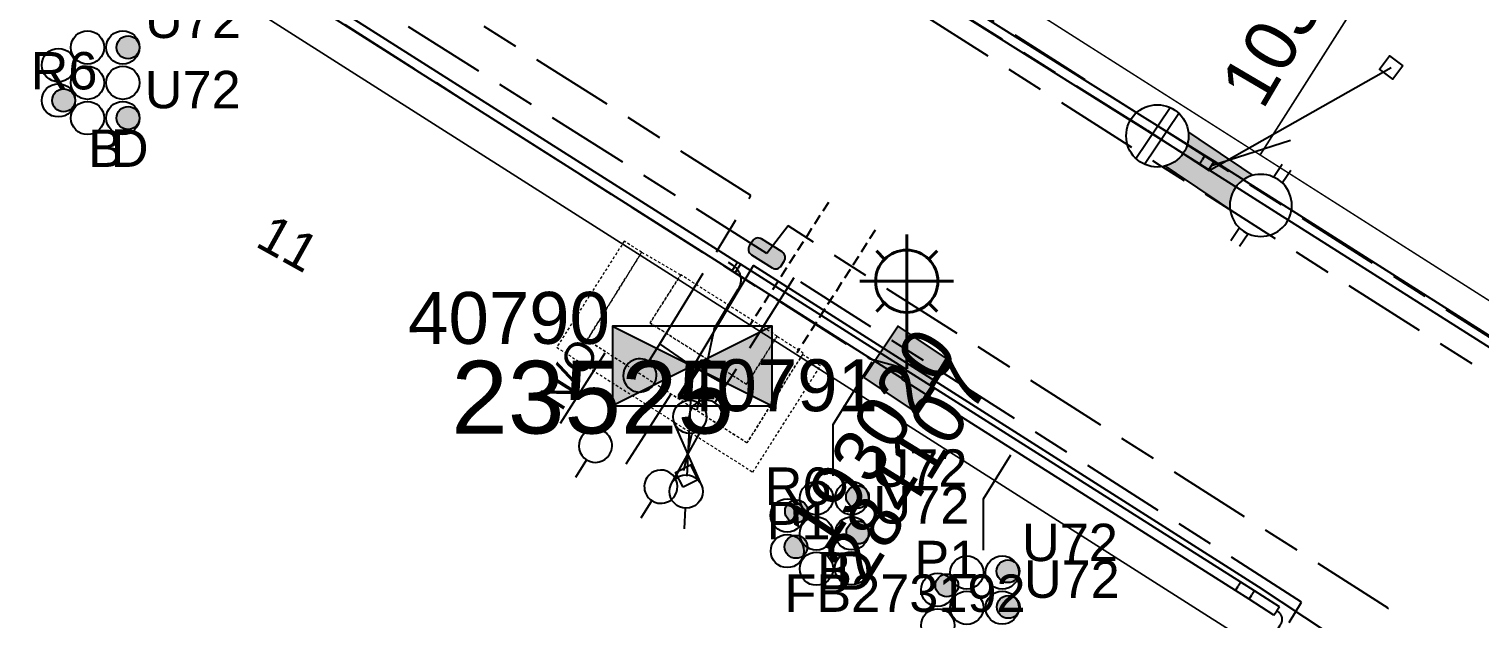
# Model space of a CAD drawing. Header units: metres. Extents: x 0 to 294317, y 0 to 6233398.
# Drawn here: x 293313.8 to 293383.6, y 6231701.4 to 6231729.7 of the extents above; entities that cross this region are included whole.
import ezdxf
from ezdxf.enums import TextEntityAlignment as Align

# ---------------------------------------------------------------- set-up
doc = ezdxf.new("R2010")
doc.units = ezdxf.units.M
for name, pattern in [('Cable Exist UG', [8.2, 4, -1.2, 1.8, -1.2]), ('DASHED', [0.75, 0.5, -0.25]), ('HIDDEN', [0.375, 0.25, -0.125]), ('HIDDEN2', [0.1875, 0.125, -0.0625])]:
    doc.linetypes.add(name, pattern=pattern)
doc.layers.get('0').update_dxf_attribs({"color": 6})
for name, color, linetype in [('_User Miscellaneous2', 7, 'Continuous'), ('Duct_SP_EXT', 7, 'Continuous'), ('Equip_HV_EXT', 7, 'Continuous'), ('Equip_LV_EXT', 7, 'Continuous'), ('Equip_SP_SL_EXT', 7, 'Continuous'), ('Mains_HV_EXT', 7, 'Continuous'), ('Mains_LV_EXT', 7, 'Continuous'), ('Mains_SL_EXT', 7, 'Continuous'), ('Services_SP_EXT', 7, 'Continuous'), ('Sub_SP_EXT', 7, 'Continuous'), ('SupportsUG_SP_LV_EXT', 7, 'Continuous'), ('SupportsUG_SP_LV_SL_EXT', 7, 'Continuous'), ('Trench_SP_EXT', 7, 'Continuous')]:
    doc.layers.add(name, color=color, linetype=linetype)
for name, color, linetype, lineweight in [('Cadastre Land Parcels_SP_EXT', 9, 'Continuous', 5), ('Cadastre Other Property_SP_EXT', 9, 'HIDDEN', 5), ('Cadastre Roads_SP_EXT', 9, 'Continuous', 5)]:
    doc.layers.add(name, color=color, linetype=linetype, lineweight=lineweight)
doc.layers.add('UNKNOWN_FEATURES', color=1, linetype='DASHED', plot=False)
doc.styles.add('COLUMN_LABEL', font='arial.ttf')
doc.styles.add('iecARIAL', font='arial.ttf', dxfattribs={"height": 2})
doc.styles.add('POLE_LABEL', font='arial.ttf')
doc.styles.get("Standard").update_dxf_attribs({"font": 'arial.ttf'})
doc.styles.add('SWITCH_LABEL', font='arial.ttf', dxfattribs={"height": 2.5})
doc.linetypes.add('Cable E UG', pattern='A,6,-0.5,["E",Standard,S=1.7,R=0,X=0.5,Y=-1],-2.9', length=9.4)

# ---------------------------------------------------------------- blocks, each defined once
blk = doc.blocks.new('SUB_PADMOUNT_EXT')
for points in [[(0, 0), (-3.84, 1.92), (-3.84, -1.92)], [(0, 0), (3.84, 1.92), (3.84, -1.92)]]:
    blk.add_hatch(color=256).paths.add_polyline_path(points)
for p, q in [((3.84, 1.92), (-3.84, -1.92)), ((-3.84, 1.92), (3.84, -1.92))]:
    blk.add_line(p, q)
blk.add_lwpolyline([(-3.84, -1.92), (3.84, -1.92), (3.84, 1.92), (-3.84, 1.92)], close=True)
for tag, height, flags, p in [('ASSET_NUM', 3.5, 8, (2, 2)), ('STREET_CODE', 0.2, 9, (1.5, 0)), ('OPERATING_VOLTAGE', 0.2, 9, (1.5, -0.6)), ('ORIENTATION', 0.2, 9, (1.5, -0.8)), ('CONSTRUCTED_VOLTAGE', 0.2, 9, (1.5, -0.2)), ('NO_PHASES', 0.2, 9, (1.5, -0.4)), ('OWNED_BY', 0.2, 9, (1.5, -1)), ('OPERATED_BY', 0.2, 9, (1.5, -1.2)), ('MAINTAINED_BY', 0.2, 9, (1.5, -1.4)), ('SECONDARY_VOLTAGE', 0.2, 9, (1.5, -1.6)), ('STATE', 0.2, 9, (1.5, -1.8)), ('PARENT', 0.2, 9, (1.5, -2)), ('SUBSTATION_TYPE', 0.2, 9, (1.5, -2.2)), ('USAGE', 0.2, 9, (1.5, -2.4)), ('LEGEND', 0.2, 9, (1.5, -2.6)), ('LOCATION', 0.2, 9, (1.5, -2.8)), ('STREETNAME', 0.2, 9, (1.5, -3)), ('SUBURB', 0.2, 9, (1.5, -3.2)), ('NOTES', 0.2, 9, (1.5, -3.4)), ('Z', 0.2, 1, (1.5, -3.6))]:
    blk.add_attdef(tag, text='', height=height, dxfattribs=dict(flags=flags)).set_placement(p, align=Align.MIDDLE_LEFT)
blk = doc.blocks.new('COLUMN_EXT')
blk.add_hatch(color=256).paths.add_polyline_path([(-1.485, 1.485), (-1.485, -1.485), (1.485, -1.485), (1.485, 1.485)])
blk.add_lwpolyline([(-1.485, -1.485), (1.485, -1.485), (1.485, 1.485), (-1.485, 1.485)], close=True)
for tag, height, style, flags, p in [('ASSET_NUM', 2.5, 'COLUMN_LABEL', 8, (2, 2)), ('STRUCTURE_PLANT_NUMBER', 0.2, 'POLE_LABEL', 9, (1.813, 0.031)), ('STREET_CODE', 0.2, 'COLUMN_LABEL', 9, (1.813, -0.2))]:
    blk.add_attdef(tag, text='', height=height, dxfattribs=dict(style=style, flags=flags)).set_placement(p, align=Align.MIDDLE_LEFT)
at = {"flags": 9}
for tag, p in [('OWNED_BY', (1.813, -0.6)), ('STATE', (1.813, -0.8)), ('COLUMN_TYPE', (1.813, -0.4)), ('USAGE', (1.813, -1)), ('LEGEND', (1.813, -1.2)), ('LOCATION', (1.813, -1.4)), ('STREETNAME', (1.813, -1.6)), ('SUBURB', (1.813, -1.8)), ('NOTES', (1.813, -2))]:
    blk.add_attdef(tag, text='', height=0.2, dxfattribs=at).set_placement(p, align=Align.MIDDLE_LEFT)
at = {"flags": 1}
blk.add_attdef('Z', (1.813, -2.351), '', height=0.2, dxfattribs=at)
blk = doc.blocks.new('PILLAR_EXT')
blk.add_hatch(color=256).paths.add_polyline_path([(-2.475, 0.99), (-2.475, -0.99), (2.475, -0.99), (2.475, 0.99)])
blk.add_lwpolyline([(-2.475, -0.99), (2.475, -0.99), (2.475, 0.99), (-2.475, 0.99)], close=True)
at = {"style": 'iecARIAL', "flags": 8}
blk.add_attdef('ASSET_NUM', (1.5, 3.5), '', height=2.5, dxfattribs=at)
for tag, p, flags in [('OWNED_BY', (0, -0.2), 9), ('STATE', (0, -0.4), 9), ('SUPPORT_TYPE', (0, -0.6), 9), ('USAGE', (0, -0.8), 9), ('LEGEND', (0, -1), 9), ('LOCATION', (0, -1.2), 9), ('NOTES', (0, -1.4), 9), ('STREETNAME', (0, -1.8), 9), ('SUBURB', (0, -2), 1), ('PARENT', (0, -1.6), 9)]:
    blk.add_attdef(tag, p, '', height=0.2, dxfattribs=dict(flags=flags))
blk = doc.blocks.new('DUCT_EXT')
blk.add_circle((0, 0.8), 0.8)
at = {"flags": 1}
blk.add_attdef('Z', (0, 0), '', height=0.2, dxfattribs=at)
at = {"flags": 9}
for tag, p in [('DUCT_CODE', (0, 0)), ('XSECT_TYPE', (0, -0.2)), ('STATE', (0, -0.6)), ('FB_REFERENCE', (0, -0.4)), ('NOTES', (0, -0.8))]:
    blk.add_attdef(tag, text='', height=0.2, dxfattribs=at).set_placement(p, align=Align.MIDDLE_LEFT)
blk = doc.blocks.new('SL_LANTERN_EXT')
at = {"lineweight": 40}
for p, q in [((0, 1.968), (0, 6.468)), ((-1.459, 5.676), (-1.061, 5.278)), ((1.458, 5.676), (1.06, 5.278)), ((-2.25, 4.218), (2.25, 4.218)), ((-1.459, 2.759), (-1.061, 3.157)), ((1.458, 2.759), (1.06, 3.157)), ((0, 0), (0, 2.721))]:
    blk.add_line(p, q, dxfattribs=at)
blk.add_circle((0, 4.218), 1.5, dxfattribs=at)
at = {"style": 'iecARIAL', "flags": 8}
blk.add_attdef('ASSET_NUM', (1.5, 1.5), '', height=2.5, dxfattribs=at)
for tag, p, height, flags in [('CONSTRUCTED_VOLTAGE', (0.981, -0.653), 0.2, 9), ('CONTROL_TYPE', (0.981, -0.853), 0.2, 9), ('LANTERN_PURPOSE', (0.981, -1.053), 0.2, 9), ('LANTERN_TYPE', (0.981, -1.253), 0.2, 9), ('NO_PHASES', (0.981, -1.453), 0.2, 9), ('LNUMBER', (2.181, -3.253), 2.5, 8), ('OPERATING_VOLTAGE', (0.981, -1.653), 0.2, 9), ('ORIENTATION', (0.981, -1.853), 0.2, 9), ('OWNED_BY', (0.981, -2.053), 0.2, 9), ('STATE', (0.981, -2.253), 0.2, 9), ('CEXIST', (0.981, -2.653), 0.2, 9), ('CNEW', (0.981, -2.853), 0.2, 9), ('USAGE', (0.981, -2.453), 0.2, 9), ('CNUMBER', (0.981, -3.053), 0.2, 9), ('CREMOVE', (0.981, -3.253), 0.2, 9), ('CREPLACE', (0.981, -3.453), 0.2, 9), ('LKINGHEIGHT', (0.981, -3.653), 0.2, 9), ('LBRACKET', (0.981, -3.853), 0.2, 9), ('LBRACKETVOCAB', (0.981, -4.053), 0.2, 9), ('LCATEGORY', (0.981, -4.253), 0.2, 9), ('LCHARGE1', (0.981, -4.453), 0.2, 9), ('LCHARGE1PERCENT', (0.981, -4.653), 0.2, 9), ('LCHARGE2', (0.981, -4.853), 0.2, 9), ('LCHARGE2PERCENT', (0.981, -5.053), 0.2, 9), ('LCHARGE3', (0.981, -5.253), 0.2, 9), ('LCHARGE3PERCENT', (0.981, -5.453), 0.2, 9), ('LEXIST', (0.981, -5.653), 0.2, 9), ('LLAMP', (0.981, -5.853), 0.2, 9), ('LLAMPVOCAB', (0.981, -6.053), 0.2, 9), ('LMAST', (0.981, -6.253), 0.2, 9), ('LMASTVOCAB', (0.981, -6.453), 0.2, 9), ('LNEW', (0.981, -6.653), 0.2, 9), ('LANTNUMBER', (0.981, -6.853), 0.2, 9), ('LOUTREACH', (0.981, -7.253), 0.2, 9), ('LOUTREACHVOCAB', (0.981, -7.453), 0.2, 9), ('LRATECODE', (0.981, -7.653), 0.2, 9), ('LREMOVE', (0.981, -7.853), 0.2, 9), ('LREPLACE', (0.981, -8.053), 0.2, 9), ('LTYPE', (0.981, -8.253), 0.2, 9), ('LTYPEVOCAB', (0.981, -8.453), 0.2, 9), ('STREETNAME', (0.981, -9.253), 0.2, 9), ('LEGEND', (0.981, -8.653), 0.2, 9), ('LOCATION', (0.981, -8.853), 0.2, 9), ('NOTES', (0.981, -9.053), 0.2, 9), ('SUBURB', (0.981, -9.453), 0.2, 1)]:
    blk.add_attdef(tag, p, '', height=height, dxfattribs=dict(flags=flags))
blk = doc.blocks.new('CCP_EXT')
at = {"flags": 9}
for tag, p in [('USAGE', (0, -1.2)), ('LEGEND', (0, -1.4)), ('STATE', (0, -1.8)), ('LIFE_SUPPORT', (0, -1.6)), ('NOTES', (0, -2))]:
    blk.add_attdef(tag, text='', height=0.2, dxfattribs=at).set_placement(p, align=Align.MIDDLE_LEFT)
blk.add_wipeout([(0, 0.566), (0.566, 0), (0, -0.566), (-0.566, 0)])
blk.add_lwpolyline([(-0.566, 0), (0, 0.566), (0.566, 0), (0, -0.566), (-0.566, 0)])
at = {"flags": 1}
blk.add_attdef('Z', (0, 0), '', height=0.2, dxfattribs=at)
at = {"flags": 9}
for tag, p in [('CCP_TYPE', (0, 0)), ('OPERATING_VOLTAGE', (0, -0.6)), ('ORIENTATION', (0, -0.8)), ('CONSTRUCTED_VOLTAGE', (0, -0.2)), ('NO_PHASES', (0, -0.4)), ('OWNED_BY', (0, -1))]:
    blk.add_attdef(tag, text='', height=0.2, dxfattribs=at).set_placement(p, align=Align.MIDDLE_LEFT)
blk = doc.blocks.new('HV_STJ_EXT')
h = blk.add_hatch(color=256)
edge = h.paths.add_edge_path()
edge.add_ellipse((-0.586, 0.131), major_axis=(0.226, 0.226), ratio=1, start_angle=44.99996, end_angle=135)
edge.add_line((-0.906, 0.131), (-0.906, -0.131))
edge.add_ellipse((-0.586, -0.131), major_axis=(0.226, 0.226), ratio=1, start_angle=134.99996, end_angle=225)
edge.add_line((-0.586, -0.451), (0.586, -0.451))
edge.add_ellipse((0.586, -0.131), major_axis=(-0.226, 0.226), ratio=1, start_angle=134.99996, end_angle=225)
edge.add_line((0.906, -0.131), (0.906, 0.131))
edge.add_ellipse((0.586, 0.131), major_axis=(-0.226, 0.226), ratio=1, start_angle=224.99996, end_angle=315)
edge.add_line((0.586, 0.451), (-0.586, 0.451))
blk.add_lwpolyline([(-0.906, 0.131), (-0.906, -0.131, 0.414214), (-0.586, -0.451), (0.586, -0.451, 0.414214), (0.906, -0.131), (0.906, 0.131, 0.414214), (0.586, 0.451), (-0.586, 0.451, 0.414214)], format="xyb", close=True)
for tag, flags, p in [('ORIENTATION', 9, (1.5, 0)), ('USAGE', 9, (1.5, -0.2)), ('LEGEND', 9, (1.5, -0.4)), ('NOTES', 9, (1.5, -0.6)), ('Z', 1, (1.5, -0.8))]:
    blk.add_attdef(tag, text='', height=0.2, dxfattribs=dict(flags=flags)).set_placement(p, align=Align.MIDDLE_LEFT)
blk = doc.blocks.new('LV_UG_LINKS_CLOSED_EXT')
blk.add_wipeout([(-1.056, 1.057), (-1.18, 0.916), (-1.286, 0.761), (-1.371, 0.594), (-1.435, 0.417), (-1.476, 0.234), (-1.493, 0.047), (-1.487, -0.14), (-1.458, -0.326), (-1.406, -0.506), (-1.331, -0.678), (-1.236, -0.839), (-1.121, -0.988), (-0.988, -1.12), (-0.84, -1.235), (-0.679, -1.331), (-0.506, -1.406), (-0.326, -1.458), (-0.141, -1.487), (0.047, -1.493), (0.233, -1.476), (0.416, -1.435), (0.593, -1.371), (0.76, -1.286), (0.915, -1.181), (1.056, -1.057), (1.18, -0.916), (1.286, -0.761), (1.371, -0.594), (1.435, -0.417), (1.476, -0.234), (1.493, -0.047), (1.487, 0.14), (1.458, 0.326), (1.406, 0.506), (1.331, 0.678), (1.236, 0.839), (1.121, 0.988), (0.988, 1.12), (0.84, 1.235), (0.679, 1.331), (0.506, 1.406), (0.326, 1.458), (0.141, 1.487), (-0.047, 1.493), (-0.233, 1.476), (-0.416, 1.435), (-0.593, 1.371), (-0.76, 1.286), (-0.915, 1.181)])
for p, q in [((-0.25, -1.479), (-0.25, 1.479)), ((0.25, -1.479), (0.25, 1.479))]:
    blk.add_line(p, q)
blk.add_circle((0, 0), 1.5)
at = {"flags": 9}
for tag, p in [('ACTUAL_STATUS', (0, 0)), ('OPERATING_VOLTAGE', (0, -0.6)), ('ORIENTATION', (0, -0.8)), ('CONSTRUCTED_VOLTAGE', (0, -0.2)), ('NO_PHASES', (0, -0.4)), ('STATE', (0, -1)), ('SWITCH_TYPE', (0, -1.2)), ('USAGE', (0, -1.4)), ('NOTES', (0, -1.6))]:
    blk.add_attdef(tag, text='', height=0.2, dxfattribs=at).set_placement(p, align=Align.MIDDLE_LEFT)
at = {"flags": 1}
blk.add_attdef('Z', (0, 0), '', height=0.2, dxfattribs=at)
blk = doc.blocks.new('LV_UG_LINKS_OPEN_EXT')
for p, q in [((-0.249, 1.473), (-0.249, 2.22)), ((0.249, 1.473), (0.249, 2.22)), ((-0.249, -1.473), (-0.249, -2.22)), ((0.249, -1.473), (0.249, -2.22))]:
    blk.add_line(p, q)
at = {"flags": 9}
for tag, p in [('ACTUAL_STATUS', (0, 0)), ('OPERATING_VOLTAGE', (0, -0.6)), ('ORIENTATION', (0, -0.8)), ('CONSTRUCTED_VOLTAGE', (0, -0.2)), ('NO_PHASES', (0, -0.4)), ('STATE', (0, -1)), ('SWITCH_TYPE', (0, -1.2)), ('USAGE', (0, -1.4)), ('NOTES', (0, -1.6))]:
    blk.add_attdef(tag, text='', height=0.2, dxfattribs=at).set_placement(p, align=Align.MIDDLE_LEFT)
at = {"flags": 1}
blk.add_attdef('Z', (0, 0), '', height=0.2, dxfattribs=at)
blk.add_wipeout([(-0.249, 1.473), (-0.432, 1.43), (-0.608, 1.365), (-0.774, 1.278), (-0.928, 1.171), (-1.067, 1.045), (-1.19, 0.903), (-1.294, 0.747), (-1.377, 0.579), (-1.439, 0.402), (-1.478, 0.218), (-1.494, 0.031), (-1.486, -0.156), (-1.455, -0.341), (-1.4, -0.521), (-1.324, -0.692), (-1.227, -0.853), (-1.11, -1), (-0.976, -1.131), (-0.827, -1.244), (-0.664, -1.338), (-0.491, -1.411), (-0.311, -1.461), (-0.125, -1.489), (0.062, -1.493), (0.249, -1.473), (0.432, -1.43), (0.608, -1.365), (0.774, -1.278), (0.928, -1.171), (1.067, -1.045), (1.19, -0.903), (1.294, -0.747), (1.377, -0.579), (1.439, -0.402), (1.478, -0.218), (1.494, -0.031), (1.486, 0.156), (1.455, 0.341), (1.4, 0.521), (1.324, 0.692), (1.227, 0.853), (1.11, 1), (0.976, 1.131), (0.827, 1.244), (0.664, 1.338), (0.491, 1.411), (0.311, 1.461), (0.125, 1.489), (-0.062, 1.493)])
blk.add_lwpolyline([(0, -1.494, 1), (0, 1.494, 1)], format="xyb", close=True)
blk = doc.blocks.new('LV_UG_DFUSE_CLOSED_EXT')
for points in [[(5.04, 0.726), (2.156, -0.717)], [(5.049, -0.707), (2.156, 0.717)], [(1, 0), (0, 0)], [(6.2, 0.013), (7.2, 0.013)]]:
    blk.add_lwpolyline(points)
for centre in [(1.8, 0), (5.4, 0.011)]:
    blk.add_circle(centre, 0.8)
at = {"flags": 9}
for tag, p in [('ACTUAL_STATUS', (0, 0)), ('OPERATING_VOLTAGE', (0, -0.6)), ('ORIENTATION', (0, -0.8)), ('CONSTRUCTED_VOLTAGE', (0, -0.2)), ('NO_PHASES', (0, -0.4)), ('STATE', (0, -1)), ('SWITCH_TYPE', (0, -1.2)), ('USAGE', (0, -1.4)), ('NOTES', (0, -1.6))]:
    blk.add_attdef(tag, text='', height=0.2, dxfattribs=at).set_placement(p, align=Align.MIDDLE_LEFT)
at = {"flags": 1}
blk.add_attdef('Z', (0, 0), '', height=0.2, dxfattribs=at)
blk = doc.blocks.new('SWG_HOLEC_SU_NO_EXT')
blk.add_line((1.8, -2), (5.8, -2))
for points in [[(1.8, -0.8, 1), (1.8, 0.8, 1)], [(5.8, -0.8, 1), (5.8, 0.8, 1)]]:
    blk.add_lwpolyline(points, format="xyb", close=True)
for points in [[(1, 0), (0, 0)], [(6.6, 0), (7.6, 0)]]:
    blk.add_lwpolyline(points)
at = {"insert": (5.311, -3.639), "char_height": 1.4, "width": 3.88632, "attachment_point": 1, "rotation": 180}
blk.add_mtext('{\\fArial|b0|i0|c0|p34;N/O}', dxfattribs=at)
at = {"style": 'SWITCH_LABEL', "flags": 8}
blk.add_attdef('ASSET_NUM', text='', height=2.5, rotation=179.95437, dxfattribs=at).set_placement((-2.4, 0), align=Align.MIDDLE_LEFT)
at = {"flags": 1}
blk.add_attdef('Z', (0, 0), '', height=0.2, dxfattribs=at)
at = {"flags": 9}
for tag, p in [('ACTUAL_STATUS', (0, -0.4)), ('CONSTRUCTED_VOLTAGE', (0, -0.6)), ('NO_PHASES', (0, -0.8)), ('OPERATING_VOLTAGE', (0, -1)), ('ORIENTATION', (0, -1.2)), ('OWNED_BY', (0, -1.4)), ('STATE', (0, -1.8)), ('SWITCH_TYPE', (0, -2)), ('PARENT', (0, -1.6)), ('STREETNAME', (0, -2.6)), ('SUBURB', (0, -2.8)), ('USAGE', (0, -2.2)), ('LOCATION', (0, -2.4)), ('NOTES', (0, -3))]:
    blk.add_attdef(tag, text='', height=0.2, dxfattribs=at).set_placement(p, align=Align.MIDDLE_LEFT)
at = {"style": 'SWITCH_LABEL', "flags": 9}
blk.add_attdef('STREET_CODE', text='', height=0.2, dxfattribs=at).set_placement((0, -0.2), align=Align.MIDDLE_LEFT)
blk = doc.blocks.new('SWG_HOLEC_SU_EXT')
blk.add_line((1.8, -2), (5.8, -2))
for points in [[(1.8, -0.8, 1), (1.8, 0.8, 1)], [(5.8, -0.8, 1), (5.8, 0.8, 1)]]:
    blk.add_lwpolyline(points, format="xyb", close=True)
for points in [[(1, 0), (0, 0)], [(6.6, 0), (7.6, 0)]]:
    blk.add_lwpolyline(points)
at = {"style": 'SWITCH_LABEL', "flags": 8}
blk.add_attdef('ASSET_NUM', text='', height=2.5, rotation=179.95437, dxfattribs=at).set_placement((-2.4, 0), align=Align.MIDDLE_LEFT)
at = {"flags": 1}
blk.add_attdef('Z', (0, 0), '', height=0.2, dxfattribs=at)
at = {"flags": 9}
for tag, p in [('ACTUAL_STATUS', (0, -0.4)), ('CONSTRUCTED_VOLTAGE', (0, -0.6)), ('NO_PHASES', (0, -0.8)), ('OPERATING_VOLTAGE', (0, -1)), ('ORIENTATION', (0, -1.2)), ('OWNED_BY', (0, -1.4)), ('STATE', (0, -1.8)), ('SWITCH_TYPE', (0, -2)), ('PARENT', (0, -1.6)), ('STREETNAME', (0, -2.6)), ('SUBURB', (0, -2.8)), ('USAGE', (0, -2.2)), ('LOCATION', (0, -2.4)), ('NOTES', (0, -3))]:
    blk.add_attdef(tag, text='', height=0.2, dxfattribs=at).set_placement(p, align=Align.MIDDLE_LEFT)
at = {"style": 'SWITCH_LABEL', "flags": 9}
blk.add_attdef('STREET_CODE', text='', height=0.2, dxfattribs=at).set_placement((0, -0.2), align=Align.MIDDLE_LEFT)
blk = doc.blocks.new('CABLE_LARGE_EXT')
h = blk.add_hatch(color=256)
edge = h.paths.add_edge_path()
edge.add_arc((0, 0.55), 0.55, 0, 360)
blk.add_circle((0, 0.55), 0.55)
at = {"flags": 1}
blk.add_attdef('Z', (0, 0), '', height=0.2, dxfattribs=at)
at = {"flags": 9}
for tag, p in [('COND_CODE', (0, 0)), ('XSECT_SIZE', (0, -0.6)), ('STATE', (0, -0.4)), ('FB_REFERENCE', (0, -0.2)), ('NOTES', (0, -0.8))]:
    blk.add_attdef(tag, text='', height=0.2, dxfattribs=at).set_placement(p, align=Align.MIDDLE_LEFT)

msp = doc.modelspace()

# ---------------------------------------------------------------- linework, layer by layer
at = {"layer": 'Cadastre Land Parcels_SP_EXT', "linetype": 'Continuous'}
for points in [[(293412.073, 6231785.113), (293399.684, 6231811.441), (293382.64, 6231817.098), (293341.63, 6231752.632), (293344.398, 6231750.871), (293340.332, 6231744.475), (293373.004, 6231723.688), (293412.073, 6231785.113)], [(293432.485, 6231741.735), (293412.073, 6231785.113), (293373.004, 6231723.688), (293407.177, 6231701.946), (293432.485, 6231741.735)]]:
    msp.add_lwpolyline(points, close=True, dxfattribs=at)
msp.add_lwpolyline([(293344.632, 6231658.824), (293371.873, 6231700.603), (293304.712, 6231743.32)], dxfattribs=at)
at = {"layer": 'Cadastre Other Property_SP_EXT', "linetype": 'HIDDEN2'}
for points in [[(293351.012, 6231714.146), (293349.746, 6231714.954), (293348.28, 6231712.65), (293343.64, 6231715.602), (293345.109, 6231717.912), (293343.232, 6231719.003), (293340.615, 6231714.788), (293348.306, 6231709.83), (293351.012, 6231714.146)], [(293345.116, 6231717.922), (293343.639, 6231715.602), (293348.28, 6231712.65), (293349.756, 6231714.97), (293345.116, 6231717.922)]]:
    msp.add_lwpolyline(points, close=True, dxfattribs=at)
at = {"layer": 'Duct_SP_EXT'}
for p, q in [((293347.853, 6231718.516), (293305.478, 6231745.4)), ((293347.596, 6231718.111), (293305.225, 6231744.992)), ((293347.594, 6231718.111), (293347.723, 6231718.314)), ((293347.739, 6231718.019), (293347.594, 6231718.111)), ((293347.596, 6231718.111), (293347.724, 6231718.313)), ((293347.851, 6231718.517), (293347.723, 6231718.314)), ((293347.853, 6231718.516), (293347.724, 6231718.313)), ((293347.739, 6231718.019), (293347.868, 6231718.222)), ((293355.733, 6231712.948), (293347.739, 6231718.019)), ((293347.997, 6231718.425), (293347.851, 6231718.517)), ((293347.997, 6231718.425), (293347.868, 6231718.222)), ((293355.99, 6231713.353), (293347.997, 6231718.425)), ((293355.733, 6231712.948), (293355.861, 6231713.151)), ((293355.99, 6231713.353), (293355.861, 6231713.151)), ((293356.004, 6231713.303), (293355.875, 6231713.1)), ((293372.063, 6231703.131), (293356.004, 6231713.303)), ((293355.747, 6231712.897), (293355.875, 6231713.1)), ((293371.807, 6231702.725), (293355.747, 6231712.897)), ((293371.807, 6231702.725), (293371.935, 6231702.928)), ((293371.807, 6231702.725), (293371.935, 6231702.928)), ((293372.466, 6231702.312), (293371.807, 6231702.725)), ((293371.807, 6231702.725), (293371.807, 6231702.725)), ((293372.062, 6231703.131), (293371.935, 6231702.928)), ((293372.063, 6231703.131), (293371.935, 6231702.928)), ((293372.723, 6231702.717), (293372.062, 6231703.131)), ((293372.062, 6231703.131), (293372.063, 6231703.131)), ((293372.723, 6231702.717), (293372.595, 6231702.515)), ((293373.922, 6231701.945), (293372.723, 6231702.717)), ((293372.466, 6231702.312), (293372.595, 6231702.515)), ((293373.662, 6231701.542), (293372.466, 6231702.312)), ((293373.922, 6231701.945), (293373.792, 6231701.744)), ((293373.662, 6231701.542), (293373.792, 6231701.744))]:
    msp.add_line(p, q, dxfattribs=at)
for points in [[(293352.446, 6231708.248), (293352.447, 6231710.723), (293354.33, 6231713.725)], [(293359.684, 6231704.669), (293359.686, 6231707.144), (293361.006, 6231709.251)]]:
    msp.add_lwpolyline(points, dxfattribs=at)
at = {"layer": 'Mains_HV_EXT', "linetype": 'Cable Exist UG'}
for points in [[(293345.673, 6231713.531), (293344.107, 6231714.599), (293348.494, 6231721.733), (293348.494, 6231721.733), (293312.378, 6231744.647), (293308.573, 6231747.061), (293308.573, 6231747.061), (293307.092, 6231748), (293304.978, 6231749.245), (293303.156, 6231750.213), (293301.444, 6231751.036), (293299.268, 6231751.945), (293297.047, 6231752.737), (293294.782, 6231753.383), (293293.049, 6231753.835), (293291.141, 6231754.225), (293285.406, 6231754.974)], [(293349.257, 6231718.951), (293305.459, 6231746.652), (293305.459, 6231746.652), (293303.953, 6231747.526), (293303.953, 6231747.526), (293302.655, 6231748.235), (293301.194, 6231748.937), (293299.47, 6231749.693), (293297.887, 6231750.314), (293296.424, 6231750.836), (293294.268, 6231751.481), (293292.806, 6231751.836), (293290.666, 6231752.395), (293290.666, 6231752.395), (293287.711, 6231752.718), (293287.711, 6231752.718), (293285.427, 6231753.125)]]:
    msp.add_lwpolyline(points, dxfattribs=at)
at = {"layer": 'Mains_SL_EXT', "linetype": 'Cable Exist UG'}
msp.add_lwpolyline([(293295.72, 6231750.182), (293297.593, 6231748.828), (293297.593, 6231748.828), (293300.634, 6231747.649), (293302.433, 6231746.781), (293304.109, 6231745.788), (293306.529, 6231744.236), (293308.205, 6231743.181), (293308.205, 6231743.181), (293354.19, 6231713.89), (293355.989, 6231713.393)], dxfattribs=at)
at = {"layer": 'Trench_SP_EXT', "linetype": 'Cable Exist UG'}
msp.add_lwpolyline([(293370.649, 6231723.181), (293374.99, 6231724.564)], dxfattribs=at)
for points in [[(293346.73, 6231715.32), (293347.884, 6231717.226), (293347.884, 6231717.226, 0.418384), (293347.646, 6231718.363), (293347.646, 6231718.363), (293347.408, 6231718.514)], [(293373.792, 6231701.744, -0.507903), (293373.945, 6231701.037), (293373.945, 6231701.037), (293372.992, 6231699.444)]]:
    msp.add_lwpolyline(points, format="xyb", dxfattribs=at)
at = {"layer": 'UNKNOWN_FEATURES'}
for points in [[(293352.22, 6231721.408), (293348.446, 6231715.504)], [(293354.472, 6231720.07), (293350.697, 6231714.165)]]:
    msp.add_lwpolyline(points, dxfattribs=at)

# ---------------------------------------------------------------- block references
at = {"layer": 'Duct_SP_EXT', "rotation": 90}
for name, p in [('DUCT_EXT', (293317.369, 6231728.865)), ('DUCT_EXT', (293319.069, 6231728.865)), ('CABLE_LARGE_EXT', (293319.069, 6231728.865)), ('DUCT_EXT', (293315.969, 6231728.015)), ('DUCT_EXT', (293317.369, 6231727.165)), ('DUCT_EXT', (293319.069, 6231727.165)), ('DUCT_EXT', (293315.969, 6231726.315)), ('CABLE_LARGE_EXT', (293315.969, 6231726.315)), ('DUCT_EXT', (293317.369, 6231725.465)), ('DUCT_EXT', (293319.069, 6231725.465)), ('CABLE_LARGE_EXT', (293319.069, 6231725.465)), ('DUCT_EXT', (293352.445, 6231707.172)), ('DUCT_EXT', (293354.146, 6231707.169)), ('DUCT_EXT', (293351.039, 6231706.34)), ('DUCT_EXT', (293352.444, 6231705.473)), ('DUCT_EXT', (293354.143, 6231705.477)), ('DUCT_EXT', (293351.043, 6231704.626)), ('DUCT_EXT', (293352.443, 6231703.776)), ('DUCT_EXT', (293354.137, 6231703.795)), ('DUCT_EXT', (293359.683, 6231703.594)), ('DUCT_EXT', (293361.385, 6231703.59)), ('DUCT_EXT', (293358.278, 6231702.762)), ('DUCT_EXT', (293359.683, 6231701.895)), ('DUCT_EXT', (293361.382, 6231701.899)), ('DUCT_EXT', (293358.282, 6231701.048))]:
    msp.add_blockref(name, p, dxfattribs=at)
at = {"layer": 'Duct_SP_EXT'}
for p in [(293353.62, 6231706.683), (293350.686, 6231705.989), (293353.638, 6231704.968), (293350.661, 6231704.279), (293360.859, 6231703.104), (293357.92, 6231702.42), (293360.877, 6231701.389)]:
    msp.add_blockref('CABLE_LARGE_EXT', p, dxfattribs=at)
at = {"layer": 'Equip_HV_EXT', "rotation": 147.6243315727368}
msp.add_blockref('HV_STJ_EXT', (293349.257, 6231718.951), dxfattribs=at)
at = {"layer": 'Equip_SP_SL_EXT'}
ref = msp.add_blockref('SL_LANTERN_EXT', (293355.989, 6231713.393), dxfattribs=at)
ref.add_attrib('ASSET_NUM', '193020', dxfattribs={"layer": '0', "height": 2.5, "rotation": 56.62692, "style": 'iecARIAL'}).set_placement((293357.489, 6231714.893), align=Align.MIDDLE_RIGHT)
at = {"layer": 'Sub_SP_EXT'}
ref = msp.add_blockref('SUB_PADMOUNT_EXT', (293345.673, 6231713.531), dxfattribs=at)
ref.add_attrib('ASSET_NUM', '23525', dxfattribs={"layer": '0', "height": 3.5}).set_placement((293347.673, 6231713.781), align=Align.TOP_RIGHT)
at = {"layer": 'SupportsUG_SP_LV_EXT'}
ref = msp.add_blockref('PILLAR_EXT', (293370.54, 6231722.933), dxfattribs=dict(at, rotation=326.0985702275806))
ref.add_attrib('ASSET_NUM', '103668', dxfattribs={"layer": '0', "height": 2.5, "rotation": 59.557, "style": 'iecARIAL'}).set_placement((293372.04, 6231726.433), align=Align.MIDDLE_LEFT)
at = {"layer": 'SupportsUG_SP_LV_SL_EXT'}
ref = msp.add_blockref('COLUMN_EXT', (293355.989, 6231713.393), dxfattribs=dict(at, rotation=326.2041197941022))
ref.add_attrib('ASSET_NUM', '284107', dxfattribs={"layer": '0', "height": 2.5, "rotation": 58.36693, "style": 'COLUMN_LABEL'}).set_placement((293357.989, 6231714.143), align=Align.TOP_RIGHT)

# ---------------------------------------------------------------- texts
at = {"layer": '_User Miscellaneous2'}
for s, p in [('U72', (293319.341, 6231729.316)), ('R6', (293313.832, 6231726.841)), ('U72', (293319.325, 6231725.934)), ('B', (293316.596, 6231723.112)), ('D', (293317.692, 6231723.114)), ('U72', (293354.299, 6231707.719)), ('R6', (293349.153, 6231706.849)), ('U72', (293354.388, 6231705.95)), ('P1', (293349.245, 6231705.184)), ('U72', (293361.538, 6231704.141)), ('P1', (293356.356, 6231703.32)), ('B', (293351.68, 6231702.776)), ('D', (293352.584, 6231702.762)), ('U72', (293361.627, 6231702.372)), ('FB273192', (293350.104, 6231701.697))]:
    msp.add_text(s, height=1.8, dxfattribs=at).set_placement(p)
at = {"layer": 'Cadastre Land Parcels_SP_EXT'}
msp.add_text('11', height=1.8, rotation=330.94923, dxfattribs=at).set_placement((293324.574, 6231719.329))

# ---------------------------------------------------------------- next in the draw order: block references
at = {"layer": 'Services_SP_EXT'}
for p, rotation in [((293379.297, 6231727.892), 188.0985697660353), ((293345.401, 6231708.233), 71.82923055754829)]:
    msp.add_blockref('CCP_EXT', p, dxfattribs=dict(at, rotation=rotation))

# ---------------------------------------------------------------- next in the draw order: linework, layer by layer
at = {"layer": 'Cadastre Other Property_SP_EXT', "linetype": 'HIDDEN2'}
msp.add_lwpolyline([(293351.839, 6231713.536), (293350.976, 6231714.089), (293348.306, 6231709.83), (293340.615, 6231714.788), (293343.232, 6231719.003), (293342.398, 6231719.543), (293339.145, 6231714.43), (293348.586, 6231708.424), (293351.839, 6231713.536)], close=True, dxfattribs=at)
at = {"layer": 'Cadastre Roads_SP_EXT', "linetype": 'Continuous'}
for points in [[(293424.805, 6231690.73), (293328.184, 6231752.204), (293323.414, 6231755.416), (293318.83, 6231758.901), (293314.454, 6231762.643), (293309.652, 6231767.299)], [(293304.712, 6231743.32), (293371.873, 6231700.603), (293414.539, 6231673.465)]]:
    msp.add_lwpolyline(points, dxfattribs=at)
at = {"layer": 'Mains_HV_EXT', "linetype": 'Cable Exist UG'}
msp.add_lwpolyline([(293373.029, 6231695.571), (293371.667, 6231696.76), (293374.994, 6231702.17), (293374.994, 6231702.17), (293350.557, 6231717.777), (293347.293, 6231712.605), (293345.673, 6231713.531)], dxfattribs=at)
at = {"layer": 'Services_SP_EXT'}
msp.add_lwpolyline([(293345.673, 6231713.531), (293345.401, 6231708.233)], dxfattribs=at)
at = {"layer": 'Trench_SP_EXT', "linetype": 'Cable Exist UG'}
msp.add_lwpolyline([(293346.73, 6231715.32), (293345.186, 6231708.181)], dxfattribs=at)

# ---------------------------------------------------------------- next in the draw order: block references
at = {"layer": 'Equip_HV_EXT'}
ref = msp.add_blockref('SWG_HOLEC_SU_NO_EXT', (293344.107, 6231714.599), dxfattribs=dict(at, rotation=237.7500257055336))
ref.add_attrib('ASSET_NUM', '40790', dxfattribs={"layer": '0', "height": 2.5, "rotation": 0.03384, "style": 'SWITCH_LABEL'}).set_placement((293341.708, 6231715.849), align=Align.MIDDLE_RIGHT)
ref = msp.add_blockref('SWG_HOLEC_SU_EXT', (293347.293, 6231712.605), dxfattribs=dict(at, rotation=237.3130636161757))
ref.add_attrib('ASSET_NUM', '40791', dxfattribs={"layer": '0', "height": 2.5, "style": 'SWITCH_LABEL'}).set_placement((293344.894, 6231713.855), align=Align.TOP_LEFT)
at = {"layer": 'Equip_LV_EXT', "rotation": 267.0593418442173}
msp.add_blockref('LV_UG_DFUSE_CLOSED_EXT', (293345.64, 6231712.881), dxfattribs=at)

# ---------------------------------------------------------------- next in the draw order: block references
at = {"layer": 'Equip_LV_EXT', "rotation": 326.0985702275806}
for name, p in [('LV_UG_LINKS_CLOSED_EXT', (293368.05, 6231724.606)), ('LV_UG_LINKS_OPEN_EXT', (293373.03, 6231721.26))]:
    msp.add_blockref(name, p, dxfattribs=at)

# ---------------------------------------------------------------- next in the draw order: linework, layer by layer
at = {"layer": 'Duct_SP_EXT'}
for p, q in [((293370.077, 6231723.257), (293346.949, 6231737.799)), ((293370.332, 6231723.663), (293347.205, 6231738.205)), ((293370.332, 6231723.663), (293370.205, 6231723.46)), ((293370.777, 6231723.384), (293370.332, 6231723.663)), ((293370.077, 6231723.257), (293370.205, 6231723.46)), ((293370.521, 6231722.978), (293370.077, 6231723.257)), ((293370.52, 6231722.978), (293370.649, 6231723.181)), ((293424.392, 6231688.837), (293370.52, 6231722.978)), ((293370.521, 6231722.978), (293370.649, 6231723.181)), ((293370.777, 6231723.384), (293370.649, 6231723.181)), ((293370.777, 6231723.384), (293370.649, 6231723.181)), ((293424.649, 6231689.243), (293370.777, 6231723.384))]:
    msp.add_line(p, q, dxfattribs=at)
at = {"layer": 'Mains_HV_EXT', "linetype": 'Cable Exist UG'}
for points in [[(293331.406, 6231756.976), (293328.835, 6231748.213), (293328.835, 6231748.213), (293423.195, 6231688.199), (293424.506, 6231687.34), (293417.342, 6231675.093), (293421.3, 6231656.426), (293382.298, 6231597.501), (293375.558, 6231598.549), (293373.593, 6231598.375)], [(293373.029, 6231695.571), (293374.731, 6231694.916), (293379.16, 6231701.872), (293379.16, 6231701.872), (293350.279, 6231720.274), (293349.257, 6231718.951)]]:
    msp.add_lwpolyline(points, dxfattribs=at)
at = {"layer": 'Mains_HV_EXT', "linetype": 'Cable E UG'}
msp.add_lwpolyline([(293345.698, 6231713.475), (293348.62, 6231718.376), (293348.62, 6231718.376), (293372.894, 6231702.917), (293376.214, 6231700.719), (293373.033, 6231695.597)], dxfattribs=at)
at = {"layer": 'Mains_LV_EXT', "linetype": 'Cable Exist UG'}
msp.add_lwpolyline([(293331.318, 6231757.02), (293326.69, 6231748.967), (293326.69, 6231748.967), (293342.534, 6231738.221), (293343.746, 6231737.506), (293343.746, 6231737.506), (293348.064, 6231734.874), (293350.257, 6231735.742), (293350.257, 6231735.742), (293367.556, 6231724.879), (293370.54, 6231722.933)], dxfattribs=at)
at = {"layer": 'Mains_SL_EXT', "linetype": 'Cable Exist UG'}
msp.add_lwpolyline([(293332.073, 6231761.717), (293326.602, 6231751.483), (293326.602, 6231751.483), (293423.392, 6231689.851), (293424.259, 6231688.756)], dxfattribs=at)
at = {"layer": 'Services_SP_EXT'}
msp.add_lwpolyline([(293370.54, 6231722.933), (293379.297, 6231727.892)], dxfattribs=at)

doc.saveas('drawing.dxf')
